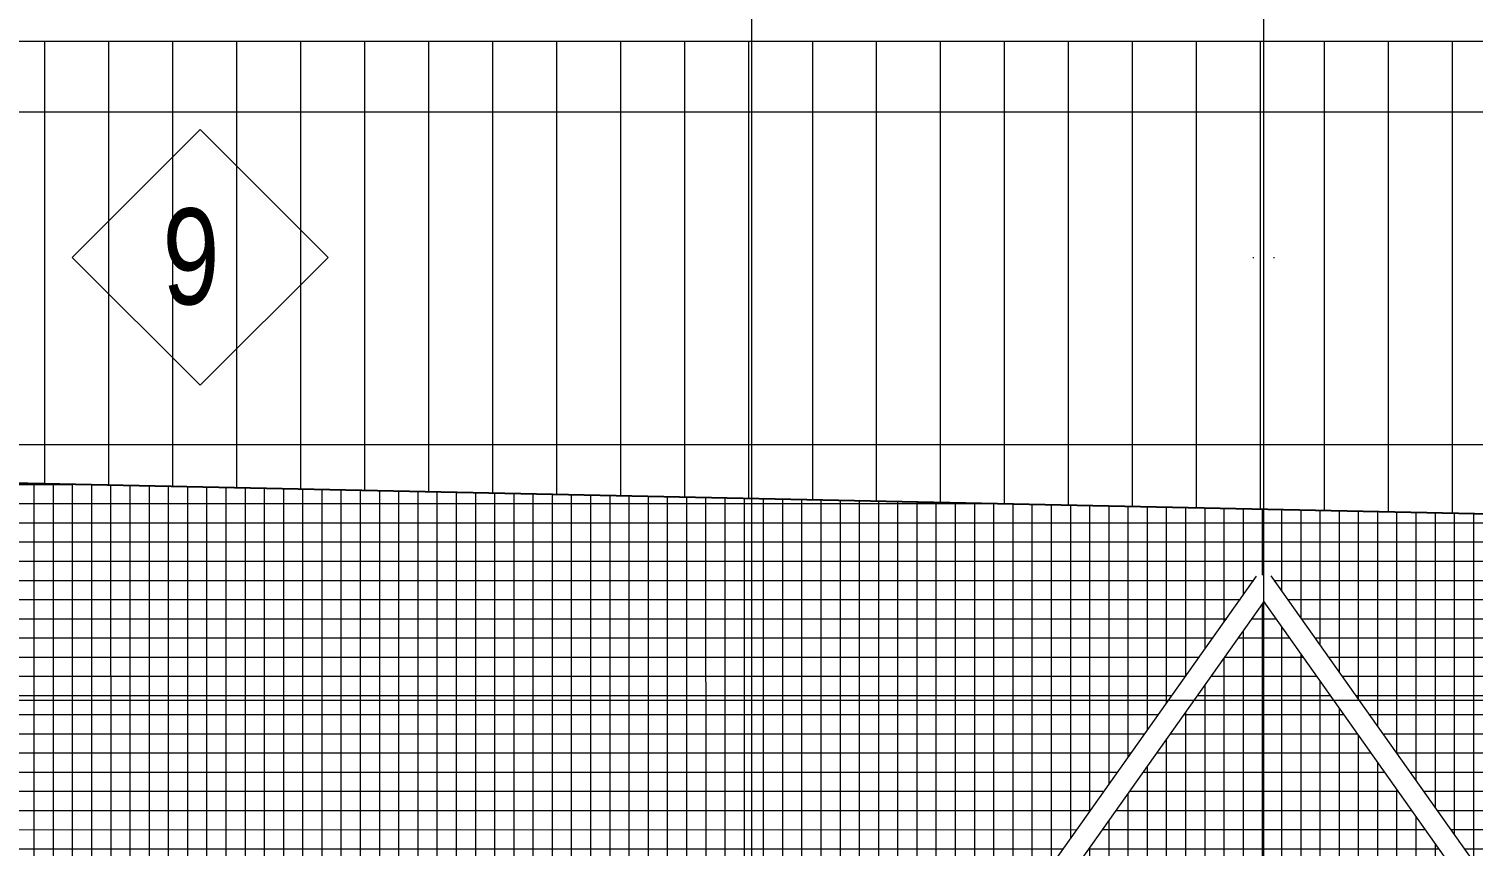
# Model space of a CAD drawing. Extents: x 692141 to 693595, y 1492301 to 1494225.
# Drawn here: x 692430.61 to 692441.89, y 1492384.07 to 1492390.46 of the extents above; entities that cross this region are included whole.
import ezdxf

# ---------------------------------------------------------------- set-up
doc = ezdxf.new("R2010")
doc.units = 0
doc.header["$MEASUREMENT"] = 0
doc.linetypes.add('Centre', pattern=[7937.5, 1587.5, -1190.625, 3968.75, -1190.625])
doc.linetypes.add('Grid Line', pattern=[5556.25, 3175, -793.75, 793.75, -793.75])
for name, color, linetype, lineweight in [('A-FLOR-LEVL', 8, 'Grid Line', 5), ('A-WALL-IDEN', 211, 'Continuous', 5), ('A-WALL-PATT', 111, 'Continuous', 5), ('S-BEAM', 12, 'Continuous', 5), ('S-GRID', 1, 'Continuous', 5)]:
    doc.layers.add(name, color=color, linetype=linetype, lineweight=lineweight)
doc.layers.add('A-WALL', color=2, linetype='Continuous')
doc.styles.add('Browallia New_3', font='Browallia New.ttf', dxfattribs={"width": 0.8, "height": 0.8})

# ---------------------------------------------------------------- blocks, each defined once
blk = doc.blocks.new('INFRA-AR_WALL TAG - INFRA-AR_WALL TAG-498248-500_ELEVATION 4')
at = {"layer": 'A-WALL-IDEN'}
for p, q in [((70546.06552934683, 33014.88714572181), (69546.06552934683, 32014.88714572183)), ((71546.06552934683, 32014.8871457218), (70546.06552934683, 33014.88714572181)), ((69546.06552934683, 32014.88714572183), (70546.0655293468, 31014.88714572182)), ((70546.0655293468, 31014.88714572182), (71546.06552934683, 32014.8871457218))]:
    blk.add_line(p, q, dxfattribs=at)
blk = doc.blocks.new('Walls 2 - Walls 2-316770-500_ELEVATION 4')
at = {"layer": 'A-WALL-PATT'}
h = blk.add_hatch(dxfattribs=at)
h.set_pattern_fill('FP_49', color=251, style=0, pattern_type=2)
h.set_pattern_definition([(0, (266899.66, 0), (0, 150), []), (90, (266899.66, 0), (-150, 9.184850993605149e-15), [])])
h.paths.add_polyline_path([(230403.2023545645, 9099.999999999663), (231964.2575772018, 9099.999999999663), (230708.7938379066, 10873.79840908402), (230297.9613776032, 10882.4621270318), (229035.9069201188, 9099.999999999663), (230178.0602495746, 9099.999999999663)], flags=0)
h.paths.add_polyline_path([(267399.6784194597, 9099.999999999663), (267399.6784194597, 10100.05362018693), (266582.3363114622, 10117.28989573663), (266582.3363114622, 9099.999999999663), (267034.9228457225, 9099.999999999663)], flags=0)
h.paths.add_polyline_path([(184351.8965942517, 9099.999999999663), (194416.9363114622, 9099.999999999663), (194422.0920828182, 11304.83352236055), (194434.2808010534, 11333.57159757328), (194465.2814898869, 11364.35260641633), (194487.866874337, 11372.8980758004), (194511.4057485874, 11372.8980758004), (194533.9911330374, 11364.35260641637), (194553.7932941595, 11347.93515054565), (194569.2079786273, 11324.90285575119), (194578.9863803801, 11296.52298055719), (194582.3363114622, 11269.05679897612), (194582.3363114622, 9099.999999999663), (194816.9363114574, 9099.999999999663), (194822.0920828134, 11304.83352236044), (194834.2808010474, 11333.57159757154), (194865.2814898822, 11364.35260641627), (194887.8668743322, 11372.89807580037), (194911.4057485826, 11372.8980758004), (194933.9911330327, 11364.35260641633), (194953.7932941547, 11347.93515054568), (194969.2079786226, 11324.90285575119), (194978.9863803753, 11296.52298055664), (194982.3363114575, 11269.0567989764), (194982.3363114575, 9099.999999999663), (204833.2465033205, 9099.999999999663), (206431.2569855506, 11347.14811610781), (206451.389361305, 11360.12131372115), (206491.6162692513, 11378.03770539416), (206535.481548893, 11369.04402118268), (206573.4719991575, 11343.44292353149), (206613.2310564948, 11295.11208163809), (208166.8933036092, 9099.999999999663), (218416.9363114621, 9099.999999999663), (218416.9363114621, 11133.01158465658), (74899.63631066507, 14159.53341040813), (134081.3427552906, 10862.74826084876), (134431.2569855499, 11347.14811610719), (134451.3893613049, 11360.12131372094), (134491.6162692514, 11378.03770539392), (134535.4815488925, 11369.04402118268), (134573.4719991574, 11343.44292353149), (134613.2310564947, 11295.11208163809), (134953.6436132292, 10814.15573644956), (146416.9363114623, 10175.57980812705), (146422.092082818, 11304.83352236016), (146434.2808010535, 11333.57159757331), (146465.281489887, 11364.3526064163), (146487.866874337, 11372.89807580037), (146511.4057485874, 11372.89807580033), (146533.9911330374, 11364.35260641633), (146553.7932941595, 11347.93515054565), (146569.2079786273, 11324.9028557513), (146578.9863803801, 11296.52298055681), (146582.3363114622, 11269.05679897658), (146582.3363114622, 10166.36601054512), (157170.6500664448, 9576.531792449972), (158431.2569855501, 11347.14811610722), (158451.389361305, 11360.12131372101), (158491.6162692514, 11378.03770539402), (158535.4815488928, 11369.04402118268), (158573.4719991574, 11343.44292353149), (158613.2310564948, 11295.11208163809), (159938.7526985987, 9422.33144578243), (165725.033616764, 9099.999999999663), (170416.9363114622, 9099.999999999663), (170422.092082818, 11304.83352236016), (170434.280801053, 11333.57159757269), (170465.2814898869, 11364.35260641627), (170487.8668743369, 11372.89807580037), (170511.4057485873, 11372.89807580044), (170533.9911330375, 11364.3526064163), (170553.7932941595, 11347.93515054572), (170569.2079786273, 11324.90285575123), (170578.9863803801, 11296.52298055702), (170582.3363114623, 11269.05679897658), (170582.3363114623, 9099.999999999663), (180833.2465033205, 9099.999999999663), (182431.2569855503, 11347.14811610746), (182451.389361305, 11360.12131372105), (182491.6162692514, 11378.03770539409), (182535.4815488928, 11369.04402118268), (182573.4719991576, 11343.44292353146), (182613.2310564948, 11295.11208163809), (184166.8933036091, 9099.999999999663)], flags=0)
h.paths.add_polyline_path([(218850.222369865, 9099.999999999663), (228833.271476372, 9100.035270679273), (230098.2824252079, 10886.67299713298), (218582.3363114622, 11129.52359603099), (218582.3363114622, 9099.999999999663), (218825.4801672175, 9099.999999999663)], flags=0)
h.paths.add_polyline_path([(207964.2575772018, 9099.999999999663), (206500.3483715242, 11168.30331996048), (205035.9069201187, 9099.999999999663), (207900.8597671389, 9099.999999999663)], flags=0)
h.paths.add_polyline_path([(266144.9254758683, 9099.999999999663), (266416.9363114621, 9099.999999999663), (266416.9363114621, 10120.77788436218), (255278.148398426, 10355.67489490398), (256166.8933036092, 9099.999999999663), (265988.3022602609, 9099.999999999663)], flags=0)
h.paths.add_polyline_path([(255560.9186412694, 9099.999999999663), (255964.2575772018, 9099.999999999663), (255072.4423313261, 10360.01286601805), (254582.3363114621, 10370.34832081019), (254582.3363114621, 9099.999999999663), (255522.0964056443, 9099.999999999663)], flags=0)
h.paths.add_polyline_path([(254416.9363114621, 9099.999999999663), (254416.9363114621, 10373.83630943581), (253944.8823363343, 10383.79107906041), (253035.9069201188, 9099.999999999663), (254178.0602495722, 9099.999999999663)], flags=0)
h.paths.add_polyline_path([(252833.2465033206, 9099.999999999663), (253745.2033839388, 10388.00194916152), (242582.3363114621, 10623.40674588381), (242582.3363114621, 9099.999999999663), (252382.2346492593, 9099.999999999663)], flags=0)
h.paths.add_polyline_path([(181035.9069201187, 9099.999999999663), (183964.2575772017, 9099.999999999663), (182500.3483715242, 11168.30331996048), (181212.0348378667, 9348.754196807113)], flags=0)
h.paths.add_polyline_path([(242149.0502530566, 9099.999999999663), (242416.9363114621, 9099.999999999663), (242416.9363114621, 10626.89473450936), (230914.4999050066, 10869.46043796998), (232166.8933036092, 9099.999999999663), (241916.0287946427, 9099.999999999663)], flags=0)
h.paths.add_polyline_path([(159727.7995432287, 9434.082834372814), (158500.3483715242, 11168.30331996044), (157365.6204265807, 9565.670743884175), (159554.8710231055, 9443.716016842995)], flags=0)
h.paths.add_polyline_path([(134742.6904578592, 10825.90712503998), (134500.3483715241, 11168.30331996044), (134276.3131154265, 10851.88721228307), (134683.4204792425, 10829.20882749264)], flags=0)
at = {"layer": 'A-WALL', "color": 7}
blk.add_line((218417.4212507786, 11133.0013581583), (74899.6363106652, 14159.53341040811), dxfattribs=at)
blk = doc.blocks.new('Pipes - PIP165_6___x11_11-V168-500_ELEVATION 4')
at = {"layer": 'S-BEAM', "color": 90, "lineweight": 9}
for p, q in [((182440.8903729825, 11370.55628720008), (178826.9982554591, 6266.477146665153)), ((179029.6602114796, 6266.477146665154), (182505.1717269726, 11175.11449721047))]:
    blk.add_line(p, q, dxfattribs=at)
blk = doc.blocks.new('Pipes - PIP165_6___x11_11-V169-500_ELEVATION 4')
at = {"layer": 'S-BEAM', "color": 90, "lineweight": 9}
for p, q in [((186172.4124373496, 6266.477146665162), (182558.3950168715, 11372.58905591557)), ((182495.1409457633, 11175.65954320257), (185969.7750737873, 6266.47714666515))]:
    blk.add_line(p, q, dxfattribs=at)
blk = doc.blocks.new('Pipes - PIP165_6___x11_11-V171-500_ELEVATION 4')
at = {"layer": 'S-BEAM', "color": 90, "lineweight": 9}
for p, q in [((182416.9363114674, 13864.82839223931), (182416.9363114674, 13856.95891585048)), ((182582.3363114674, 13856.9589158501), (182582.3363114674, 13864.82839223893))]:
    blk.add_line(p, q, dxfattribs=at)

msp = doc.modelspace()

# ---------------------------------------------------------------- hatches: boundary and pattern name
at = {"layer": 'A-WALL-PATT'}
h = msp.add_hatch(dxfattribs=at)
h.set_pattern_fill('FP_35', color=8, scale=0.001, style=0, pattern_type=2)
h.set_pattern_definition([(90, (692522.2330944233, 1492374.813383746), (-0.5, 3.061616997868383e-17), [])])
h.paths.add_polyline_path([(692525.1580948428, 1492375.813383746), (692525.1580948428, 1492383.913383747), (692524.6580527348, 1492383.913383747), (692524.6580527348, 1492383.713383746), (692524.5580948428, 1492383.713383746), (692524.5580948428, 1492381.079860893), (692524.7580948428, 1492381.079860893), (692524.7580948428, 1492380.779860893), (692524.7080948428, 1492380.779860893), (692524.7080948428, 1492380.714860893), (692524.7580948428, 1492380.714860893), (692524.7580948428, 1492380.414860893), (692524.5580948428, 1492380.414860893), (692524.5580948428, 1492375.813383746), (692524.7933392691, 1492375.813383746)], flags=0)
h.paths.add_polyline_path([(692525.1580948428, 1492384.913437367), (692525.1580948428, 1492390.363383746), (692332.533052734, 1492390.363383746), (692332.533052734, 1492388.979880426), (692332.658052734, 1492388.972917157), (692464.2182205719, 1492386.200785281), (692464.2304039651, 1492386.209258599), (692464.2700640573, 1492386.212788908), (692464.294438992, 1492386.206464134), (692464.3100176795, 1492386.196613915), (692476.1753527347, 1492385.946395331), (692476.1804510893, 1492386.15822211), (692476.1926169035, 1492386.187003285), (692476.2236979132, 1492386.217888019), (692476.2462832977, 1492386.226433784), (692476.2698221719, 1492386.226433784), (692476.2924075563, 1492386.217888019), (692476.3122097175, 1492386.20146986), (692476.327624402, 1492386.178435979), (692476.3374028037, 1492386.150049416), (692476.3407527348, 1492386.122600736), (692476.3407527348, 1492385.942907342), (692487.8574865154, 1492385.701169205), (692488.2182205719, 1492386.200785281), (692488.2304039651, 1492386.209258599), (692488.268098622, 1492386.213183066), (692488.294438992, 1492386.206464134), (692488.3486876094, 1492386.140934982), (692488.6729163283, 1492385.682844184), (692500.1753527347, 1492385.440278481), (692500.1804510893, 1492386.15822211), (692500.1926169035, 1492386.187003285), (692500.2236979132, 1492386.217888019), (692500.2462832977, 1492386.226433784), (692500.2698221719, 1492386.226433784), (692500.2924075563, 1492386.217888019), (692500.3122097175, 1492386.20146986), (692500.327624402, 1492386.178435979), (692500.3374028037, 1492386.150049416), (692500.3407527348, 1492386.122600736), (692500.3407527348, 1492385.436790492), (692511.5036198073, 1492385.201385695), (692512.188648768, 1492386.177338206), (692512.2038819119, 1492386.200664537), (692512.2167027348, 1492386.214462989), (692512.2499709909, 1492386.227062636), (692512.2724134391, 1492386.227062636), (692512.3076674931, 1492386.205568016), (692512.3274011028, 1492386.177461723), (692512.3500525905, 1492386.139006451), (692513.0365648217, 1492385.169058641), (692524.1753527347, 1492384.934161631), (692524.180340155, 1492385.934230097), (692524.1958224828, 1492385.967301097), (692524.2236979132, 1492385.992552915), (692524.2462832977, 1492386.001644683), (692524.274808285, 1492386.000641645), (692524.3009490959, 1492385.987785993), (692524.327624402, 1492385.952618847), (692524.3374028037, 1492385.92340281), (692524.3407527348, 1492385.89873024), (692524.3407527348, 1492384.930673642), (692524.7933392691, 1492384.921129406)], flags=0)
h.paths.add_polyline_path([(692512.8308587547, 1492385.173396613), (692512.3407527348, 1492385.86584933), (692512.3407527348, 1492385.183732067), (692512.7572025362, 1492385.17494989)], flags=0)
h.paths.add_polyline_path([(692512.1753527347, 1492385.187220056), (692512.1705073279, 1492385.857036667), (692511.7032987596, 1492385.197174825), (692512.0471347371, 1492385.189923943)], flags=0)
h.paths.add_polyline_path([(692488.4672102613, 1492385.687182155), (692488.255845666, 1492385.977564236), (692488.056377801, 1492385.695845874), (692488.4124721177, 1492385.688336485)], flags=0)

# ---------------------------------------------------------------- linework, layer by layer
at = {"layer": 'A-FLOR-LEVL', "linetype": 'Centre'}
for p, q in [((692278.3000830481, 1492389.813383746), (692547.7862502306, 1492389.813383746)), ((692278.3000830481, 1492387.213383747), (692547.7862502306, 1492387.213383747)), ((692278.3000830481, 1492385.213383747), (692547.7862502306, 1492385.213383747))]:
    msp.add_line(p, q, dxfattribs=at)
at = {"layer": 'A-WALL-PATT', "color": 8}
for q in [(692307.6973162004, 1492390.363383746), (692332.533052734, 1492390.363383746)]:
    msp.add_line((692525.1580948428, 1492390.363383746), q, dxfattribs=at)
at = {"layer": 'S-GRID', "linetype": 'Grid Line'}
for p, q in [((692436.2580527348, 1492366.092463748), (692436.2580527348, 1492428.913383747)), ((692440.2580527348, 1492366.092463748), (692440.2580527348, 1492428.913383747))]:
    msp.add_line(p, q, dxfattribs=at)

# ---------------------------------------------------------------- block references
at = {"layer": 'A-WALL-PATT', "color": 8, "xscale": 0.001, "yscale": 0.001, "zscale": 0.001}
for name, p in [('Walls 2 - Walls 2-316770-500_ELEVATION 4', (692257.7584164233, 1492374.813383746)), ('INFRA-AR_WALL TAG - INFRA-AR_WALL TAG-498248-500_ELEVATION 4', (692361.4015109836, 1492356.660821724)), ('Pipes - PIP165_6___x11_11-V171-500_ELEVATION 4', (692257.7584164233, 1492374.813383746)), ('Pipes - PIP165_6___x11_11-V168-500_ELEVATION 4', (692257.7584164233, 1492374.813383746)), ('Pipes - PIP165_6___x11_11-V169-500_ELEVATION 4', (692257.7584164233, 1492374.813383746))]:
    msp.add_blockref(name, p, dxfattribs=at)

# ---------------------------------------------------------------- texts
at = {"layer": 'A-WALL-PATT', "color": 8, "insert": (692431.6518878293, 1492389.058828398), "char_height": 0.749999999999999, "width": 0.6814343749999991, "attachment_point": 1, "style": 'Browallia New_3'}
msp.add_mtext('9', dxfattribs=at)

doc.saveas('drawing.dxf')
